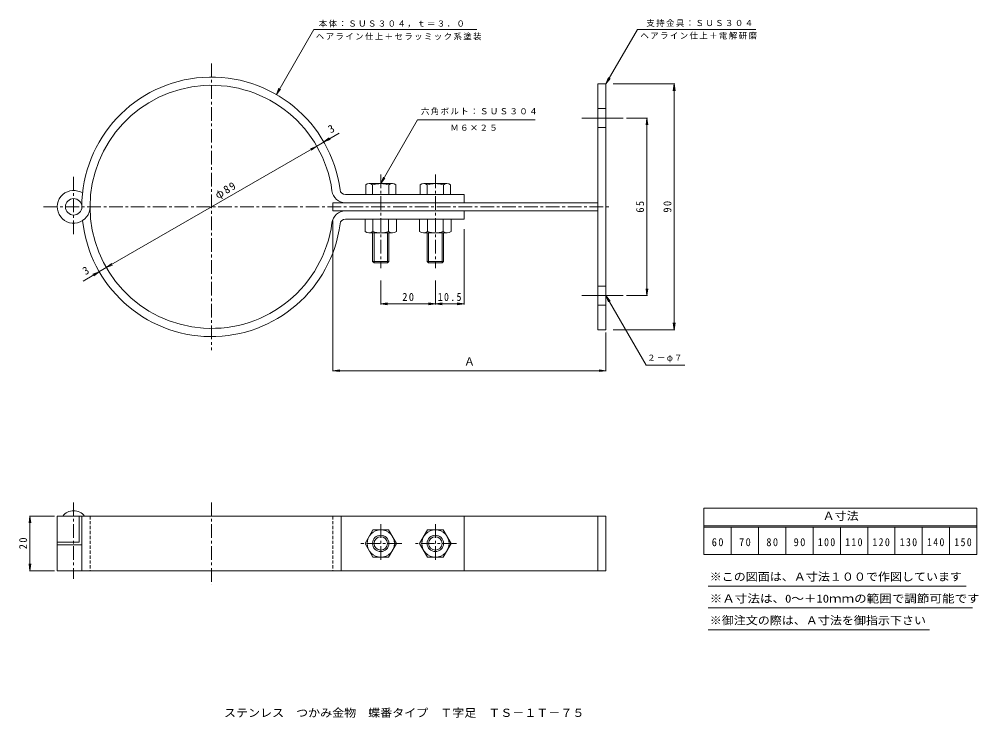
# Model space of a CAD drawing. Units: millimetres on the paper. Extents: x -170 to 182, y -136 to 120.
import ezdxf
from ezdxf.enums import TextEntityAlignment as Align

# ---------------------------------------------------------------- set-up
doc = ezdxf.new("R2010")
doc.units = ezdxf.units.MM
doc.linetypes.add('CHAIN1', pattern=[8, 5, -1, 1, -1])
doc.linetypes.add('DASHED1', pattern=[1.8, 1.2, -0.6])
for name, color, linetype, lineweight in [('0-0', 3, 'Continuous', 9), ('0-1', 2, 'Continuous', 9), ('0-2', 4, 'Continuous', 9), ('0-4', 7, 'Continuous', 9), ('0-E', 7, 'Continuous', 9)]:
    doc.layers.add(name, color=color, linetype=linetype, lineweight=lineweight)
doc.layers.add('F-5', color=2, linetype='Continuous')
doc.styles.add('ＭＳ ゴシック', font='')
doc.styles.get('ＭＳ ゴシック').set_extended_font_data('MS Gothic')

msp = doc.modelspace()

# ---------------------------------------------------------------- linework, layer by layer
at = {"layer": '0-0', "linetype": 'CHAIN1'}
for p, q in [((-99.169, 103.459), (-99.169, -1.541)), ((-149.669, 61.959), (-149.669, 39.959)), ((-160.669, 50.959), (46.391, 50.959)), ((-149.669, -57.284), (-149.669, -85.284)), ((-99.169, -57.284), (-99.169, -87.284))]:
    msp.add_line(p, q, dxfattribs=at)
at = {"layer": '0-0'}
for p, q in [((-50.098, 55.459), (-6.669, 55.459)), ((-6.669, 52.459), (-6.669, 55.459)), ((-50.098, 52.459), (-6.669, 52.459)), ((-50.098, 49.459), (-6.669, 49.459)), ((-6.669, 46.459), (-6.669, 49.459)), ((-50.098, 46.459), (-6.669, 46.459)), ((-155.669, -62.284), (-155.669, -82.284)), ((-6.669, -62.284), (-155.669, -62.284)), ((-147.669, -62.284), (-147.669, -71.784)), ((-146.669, -62.284), (-146.669, -82.284)), ((-51.669, -62.284), (-51.669, -82.284)), ((-6.669, -62.284), (-6.669, -82.284)), ((-155.669, -71.784), (-147.669, -71.784)), ((-146.669, -72.784), (-155.669, -72.784)), ((-6.669, -82.284), (-155.669, -82.284))]:
    msp.add_line(p, q, dxfattribs=at)
at = {"layer": '0-0', "linetype": 'DASHED1'}
for p, q in [((-143.669, -62.284), (-143.669, -82.284)), ((-54.669, -62.284), (-54.669, -82.284))]:
    msp.add_line(p, q, dxfattribs=at)
at = {"layer": '0-0'}
msp.add_circle((-149.669, 50.959), 3, dxfattribs=at)
for centre, radius, start, end in [((-99.169, 50.959), 47.5, 7.54549, 180), ((-99.169, 50.959), 44.5, 7.54549, 352.45451), ((-149.669, 50.959), 6, 55.80099, 0), ((-50.098, 57.459), 5, 187.54552, 270), ((-50.098, 57.459), 2, 187.54529, 270), ((-50.098, 44.459), 5, 90, 172.45448), ((-99.169, 50.959), 47.5, 186.08157, 352.45451), ((-50.098, 44.459), 2, 90, 172.45471), ((-149.669, -65.284), 5, 36.8699, 143.13011)]:
    msp.add_arc(centre, radius, start, end, dxfattribs=at)
at = {"layer": '0-1'}
for p, q in [((42.331, 95.959), (45.331, 95.959)), ((45.331, 95.959), (45.331, 5.959)), ((42.331, 86.959), (45.331, 86.959)), ((36.522, 83.459), (51.586, 83.459)), ((42.331, 79.959), (45.331, 79.959)), ((-54.669, 52.459), (-54.669, 49.459)), ((-54.669, 52.459), (42.331, 52.459)), ((-54.669, 49.459), (42.331, 49.459)), ((42.331, 21.959), (45.331, 21.959)), ((36.522, 18.459), (51.586, 18.459)), ((42.331, 14.959), (45.331, 14.959)), ((-6.669, -62.284), (45.331, -62.284)), ((42.331, -62.284), (42.331, -82.284)), ((45.331, -62.284), (45.331, -82.284)), ((-6.669, -82.284), (45.331, -82.284))]:
    msp.add_line(p, q, dxfattribs=at)
msp.add_lwpolyline([(42.331, 95.959), (42.331, 5.959), (45.331, 5.959)], dxfattribs=at)
at = {"layer": '0-2', "linetype": 'CHAIN1'}
for p, q in [((-37.169, 62.82), (-37.169, 28.486)), ((-17.169, 62.82), (-17.169, 28.486)), ((-37.169, -65.284), (-37.169, -79.284)), ((-17.169, -65.284), (-17.169, -79.284)), ((-29.419, -72.284), (-44.919, -72.284)), ((-9.419, -72.284), (-24.919, -72.284))]:
    msp.add_line(p, q, dxfattribs=at)
at = {"layer": '0-2'}
for p, q in [((-42.694, 58.979), (-42.694, 55.459)), ((-32.906, 59.459), (-41.431, 59.459)), ((-40.169, 58.979), (-40.169, 55.459)), ((-34.169, 58.979), (-34.169, 55.459)), ((-31.644, 58.979), (-31.644, 55.459)), ((-22.694, 58.979), (-22.694, 55.459)), ((-12.906, 59.459), (-21.431, 59.459)), ((-20.169, 58.979), (-20.169, 55.459)), ((-14.169, 58.979), (-14.169, 55.459)), ((-11.644, 58.979), (-11.644, 55.459)), ((-31.644, 55.459), (-42.694, 55.459)), ((-11.644, 55.459), (-22.694, 55.459)), ((-31.419, 46.459), (-42.919, 46.459)), ((-42.919, 41.95), (-42.919, 46.459)), ((-40.032, 41.95), (-40.032, 46.459)), ((-34.306, 41.95), (-34.306, 46.459)), ((-31.419, 41.95), (-31.419, 46.459)), ((-11.419, 46.459), (-22.919, 46.459)), ((-22.919, 41.95), (-22.919, 46.459)), ((-20.032, 41.95), (-20.032, 46.459)), ((-14.306, 41.95), (-14.306, 46.459)), ((-11.419, 41.95), (-11.419, 46.459)), ((-32.862, 41.459), (-41.476, 41.459)), ((-40.169, 41.459), (-40.169, 31.001)), ((-39.627, 41.459), (-39.627, 30.459)), ((-34.71, 41.459), (-34.71, 30.459)), ((-34.169, 41.459), (-34.169, 31.001)), ((-12.862, 41.459), (-21.476, 41.459)), ((-20.169, 41.459), (-20.169, 31.001)), ((-19.627, 41.459), (-19.627, 30.459)), ((-14.71, 41.459), (-14.71, 30.459)), ((-14.169, 41.459), (-14.169, 31.001)), ((-42.919, -72.284), (-40.032, -67.284)), ((-40.032, -67.284), (-34.306, -67.284)), ((-31.419, -72.284), (-34.306, -67.284)), ((-22.919, -72.284), (-20.032, -67.284)), ((-20.032, -67.284), (-14.306, -67.284)), ((-11.419, -72.284), (-14.306, -67.284)), ((-31.419, -72.284), (-34.306, -77.284)), ((-11.419, -72.284), (-14.306, -77.284))]:
    msp.add_line(p, q, dxfattribs=at)
for points in [[(-34.71, 30.459), (-34.169, 31.001), (-40.169, 31.001), (-39.627, 30.459)], [(-14.71, 30.459), (-14.169, 31.001), (-20.169, 31.001), (-19.627, 30.459)]]:
    msp.add_lwpolyline(points, close=True, dxfattribs=at)
for points in [[(-42.919, -72.284), (-40.032, -77.284), (-34.306, -77.284)], [(-22.919, -72.284), (-20.032, -77.284), (-14.306, -77.284)]]:
    msp.add_lwpolyline(points, dxfattribs=at)
for centre, radius in [((-37.145, -72.284), 5), ((-37.169, -72.284), 3), ((-37.169, -72.284), 2.458), ((-17.145, -72.284), 5), ((-17.169, -72.284), 3), ((-17.169, -72.284), 2.458)]:
    msp.add_circle(centre, radius, dxfattribs=at)
for centre, radius, start, end in [((-41.431, 57.559), 1.9, 48.35789, 131.64212), ((-37.169, 49.846), 9.613, 71.81625, 108.18375), ((-32.906, 57.559), 1.9, 48.35788, 131.64211), ((-21.431, 57.559), 1.9, 48.35789, 131.64212), ((-17.169, 49.846), 9.613, 71.81625, 108.18375), ((-12.906, 57.559), 1.9, 48.35788, 131.64211), ((-41.476, 43.827), 2.368, 232.44278, 307.55722), ((-37.169, 50.057), 8.598, 250.548, 289.452), ((-32.862, 43.827), 2.368, 232.44278, 307.55722), ((-21.476, 43.827), 2.368, 232.44278, 307.55722), ((-17.169, 50.057), 8.598, 250.548, 289.452), ((-12.862, 43.827), 2.368, 232.44278, 307.55722)]:
    msp.add_arc(centre, radius, start, end, dxfattribs=at)
at = {"layer": '0-4'}
for p, q in [((47.917, 95.959), (70.531, 95.959)), ((70.331, 95.959), (70.005, 93.481)), ((70.331, 5.959), (70.331, 95.959)), ((70.331, 95.959), (70.657, 93.481)), ((52.889, 83.459), (60.531, 83.459)), ((60.331, 83.459), (60.005, 80.981)), ((60.331, 18.459), (60.331, 83.459)), ((60.331, 83.459), (60.657, 80.981)), ((-52.461, 77.926), (-60.631, 73.209)), ((-58.033, 74.709), (-56.049, 76.231)), ((-58.033, 74.709), (-55.723, 75.666)), ((-137.707, 28.709), (-60.631, 73.209)), ((-60.631, 73.209), (-62.94, 72.253)), ((-60.631, 73.209), (-62.94, 72.253)), ((-60.631, 73.209), (-62.614, 71.688)), ((-60.631, 73.209), (-62.614, 71.688)), ((-54.669, 45.959), (-54.669, -9.241)), ((-6.669, 42.845), (-6.669, 15.259)), ((-137.707, 28.71), (-146.223, 23.792)), ((-137.707, 28.709), (-135.724, 30.231)), ((-137.707, 28.71), (-135.723, 30.231)), ((-137.707, 28.709), (-135.397, 29.666)), ((-140.305, 27.209), (-142.615, 26.253)), ((-140.305, 27.209), (-142.289, 25.688)), ((-37.169, 24.012), (-37.169, 15.259)), ((-17.169, 24.012), (-17.169, 15.259)), ((45.331, 18.459), (46.853, 16.476)), ((45.331, 18.459), (46.288, 16.15)), ((52.889, 18.459), (60.531, 18.459)), ((60.331, 18.459), (60.005, 20.938)), ((60.331, 18.459), (60.657, 20.938)), ((-37.169, 15.459), (-34.69, 15.786)), ((-37.169, 15.459), (-17.169, 15.459)), ((-37.169, 15.459), (-34.69, 15.133)), ((-17.169, 15.459), (-19.648, 15.786)), ((-17.169, 15.459), (-19.648, 15.133)), ((-17.169, 15.459), (-14.69, 15.786)), ((-17.169, 15.459), (-6.669, 15.459)), ((-17.169, 15.459), (-14.69, 15.133)), ((-6.669, 15.459), (-9.148, 15.786)), ((-6.669, 15.459), (-9.148, 15.133)), ((70.331, 5.959), (70.005, 8.438)), ((70.331, 5.959), (70.657, 8.438)), ((45.331, 4.959), (45.331, -9.241)), ((47.917, 5.959), (70.531, 5.959)), ((-54.669, -9.041), (-52.19, -8.714)), ((-54.669, -9.041), (45.331, -9.041)), ((-54.669, -9.041), (-52.19, -9.367)), ((45.331, -9.041), (42.852, -8.714)), ((45.331, -9.041), (42.852, -9.367)), ((81.201, -59.317), (81.201, -76.317)), ((81.201, -59.317), (181.201, -59.317)), ((181.201, -59.317), (181.201, -76.317)), ((-165.669, -62.284), (-165.995, -64.762)), ((-156.669, -62.284), (-165.869, -62.284)), ((-165.669, -82.284), (-165.669, -62.284)), ((-165.669, -62.284), (-165.343, -64.762)), ((81.201, -65.817), (181.201, -65.817)), ((81.201, -66.317), (181.201, -66.317)), ((91.201, -66.317), (91.201, -76.317)), ((101.201, -66.317), (101.201, -76.317)), ((111.201, -66.317), (111.201, -76.317)), ((121.201, -66.317), (121.201, -76.317)), ((131.201, -66.317), (131.201, -76.317)), ((141.201, -66.317), (141.201, -76.317)), ((151.201, -66.317), (151.201, -76.317)), ((161.201, -66.317), (161.201, -76.317)), ((171.201, -66.317), (171.201, -76.317)), ((81.201, -76.317), (181.201, -76.317)), ((-165.669, -82.284), (-165.995, -79.805)), ((-165.669, -82.284), (-165.343, -79.805)), ((-156.669, -82.284), (-165.869, -82.284)), ((82.809, -87.892), (177.343, -87.892)), ((82.809, -95.892), (179.593, -95.892)), ((82.809, -103.892), (163.843, -103.892))]:
    msp.add_line(p, q, dxfattribs=at)
msp.add_lwpolyline([(45.331, 18.459), (60.05, -7.035), (74.201, -7.035)], dxfattribs=at)
at = {"layer": '0-E'}
for p, q in [((-75.419, 92.096), (-61.683, 115.887)), ((-61.683, 115.887), (-1.952, 115.887)), ((45.331, 95.959), (46.288, 98.269)), ((45.331, 95.959), (46.853, 97.943)), ((-75.419, 92.096), (-74.462, 94.405)), ((-75.419, 92.096), (-73.897, 94.079)), ((-37.169, 59.459), (-36.212, 61.769)), ((-37.169, 59.459), (-35.647, 61.443))]:
    msp.add_line(p, q, dxfattribs=at)
for points in [[(45.331, 95.959), (56.836, 115.887), (100.23, 115.887)], [(-37.169, 59.459), (-23.684, 82.816), (19.37, 82.816)]]:
    msp.add_lwpolyline(points, dxfattribs=at)

# ---------------------------------------------------------------- texts
at = {"layer": '0-4', "color": 2, "style": 'ＭＳ ゴシック'}
for p in [(-55.03, 77.021), (-144.933, 25.115)]:
    msp.add_text('3', height=2.933, rotation=30, dxfattribs=at).set_placement(p, align=Align.BOTTOM_LEFT)
msp.add_text('Ａ', height=2.933, dxfattribs=at).set_placement((-6.669, -8.041), align=Align.BOTTOM_LEFT)
for s, width, p in [('Ａ寸法', 1.1, (124.701, -64.567)), ('※この図面は、Ａ寸法１００で作図しています', 1.1, (83.343, -86.825)), ('※Ａ寸法は、0～＋10ｍｍの範囲で調節可能です', 1.15, (83.343, -94.825)), ('※御注文の際は、Ａ寸法を御指示下さい', 1.1, (83.343, -102.825))]:
    msp.add_text(s, height=2.933, dxfattribs=dict(at, width=width)).set_placement(p, align=Align.BOTTOM_LEFT)
at = {"layer": '0-4', "char_height": 2.199, "attachment_point": 7, "style": 'ＭＳ ゴシック'}
for s, insert in [('\\T1.17;Ｍ６×２５', (-11.706, 78.776)), ('\\T1.17;２－φ７', (60.4, -6.012))]:
    msp.add_mtext(s, dxfattribs=dict(at, insert=insert))
at = {"layer": '0-4', "color": 2, "char_height": 2.933, "attachment_point": 7, "style": 'ＭＳ ゴシック'}
for s, insert, rotation in [('\\T1.19;φ89', (-96.474, 53.093), 30), ('\\T1.27;\\W0.95;65', (59.331, 48.834), 90), ('\\T1.27;\\W0.95;90', (69.331, 48.834), 90), ('\\T1.27;\\W0.95;20', (-166.669, -74.409), 90)]:
    msp.add_mtext(s, dxfattribs=dict(at, insert=insert, rotation=rotation))
for s, insert in [('\\T1.27;\\W0.95;20', (-29.294, 16.459)), ('\\T1.28;\\W0.9;10.5', (-16.294, 16.459)), ('\\T1.27;\\W0.95;60', (84.076, -73.317)), ('\\T1.27;\\W0.95;70', (94.076, -73.317)), ('\\T1.27;\\W0.95;80', (104.076, -73.317)), ('\\T1.27;\\W0.95;90', (114.076, -73.317)), ('\\T1.27;\\W0.9;100', (122.951, -73.317)), ('\\T1.27;\\W0.9;110', (132.951, -73.317)), ('\\T1.27;\\W0.9;120', (142.951, -73.317)), ('\\T1.27;\\W0.9;130', (152.951, -73.317)), ('\\T1.27;\\W0.9;140', (162.951, -73.317)), ('\\T1.27;\\W0.9;150', (172.951, -73.317))]:
    msp.add_mtext(s, dxfattribs=dict(at, insert=insert))
at = {"layer": '0-E', "char_height": 2.199, "attachment_point": 7, "style": 'ＭＳ ゴシック'}
for s, insert in [('\\T1.17;支持金具：ＳＵＳ３０４', (60.129, 116.891)), ('\\T1.17;本体：ＳＵＳ３０４，ｔ＝３．０', (-59.874, 116.616)), ('\\T1.17;ヘアライン仕上＋セラッミック系塗装', (-60.952, 111.976)), ('\\T1.17;ヘアライン仕上＋電解研磨', (57.944, 112.276)), ('\\T1.17;六角ボルト：ＳＵＳ３０４', (-22.433, 84.568))]:
    msp.add_mtext(s, dxfattribs=dict(at, insert=insert))
at = {"layer": 'F-5', "style": 'ＭＳ ゴシック', "width": 1.1}
msp.add_text('ステンレス\u3000つかみ金物\u3000蝶番タイプ\u3000Ｔ字足\u3000ＴＳ－１Ｔ－７５', height=2.933, dxfattribs=at).set_placement((-94.58, -136.677), align=Align.BOTTOM_LEFT)

doc.saveas('drawing.dxf')
